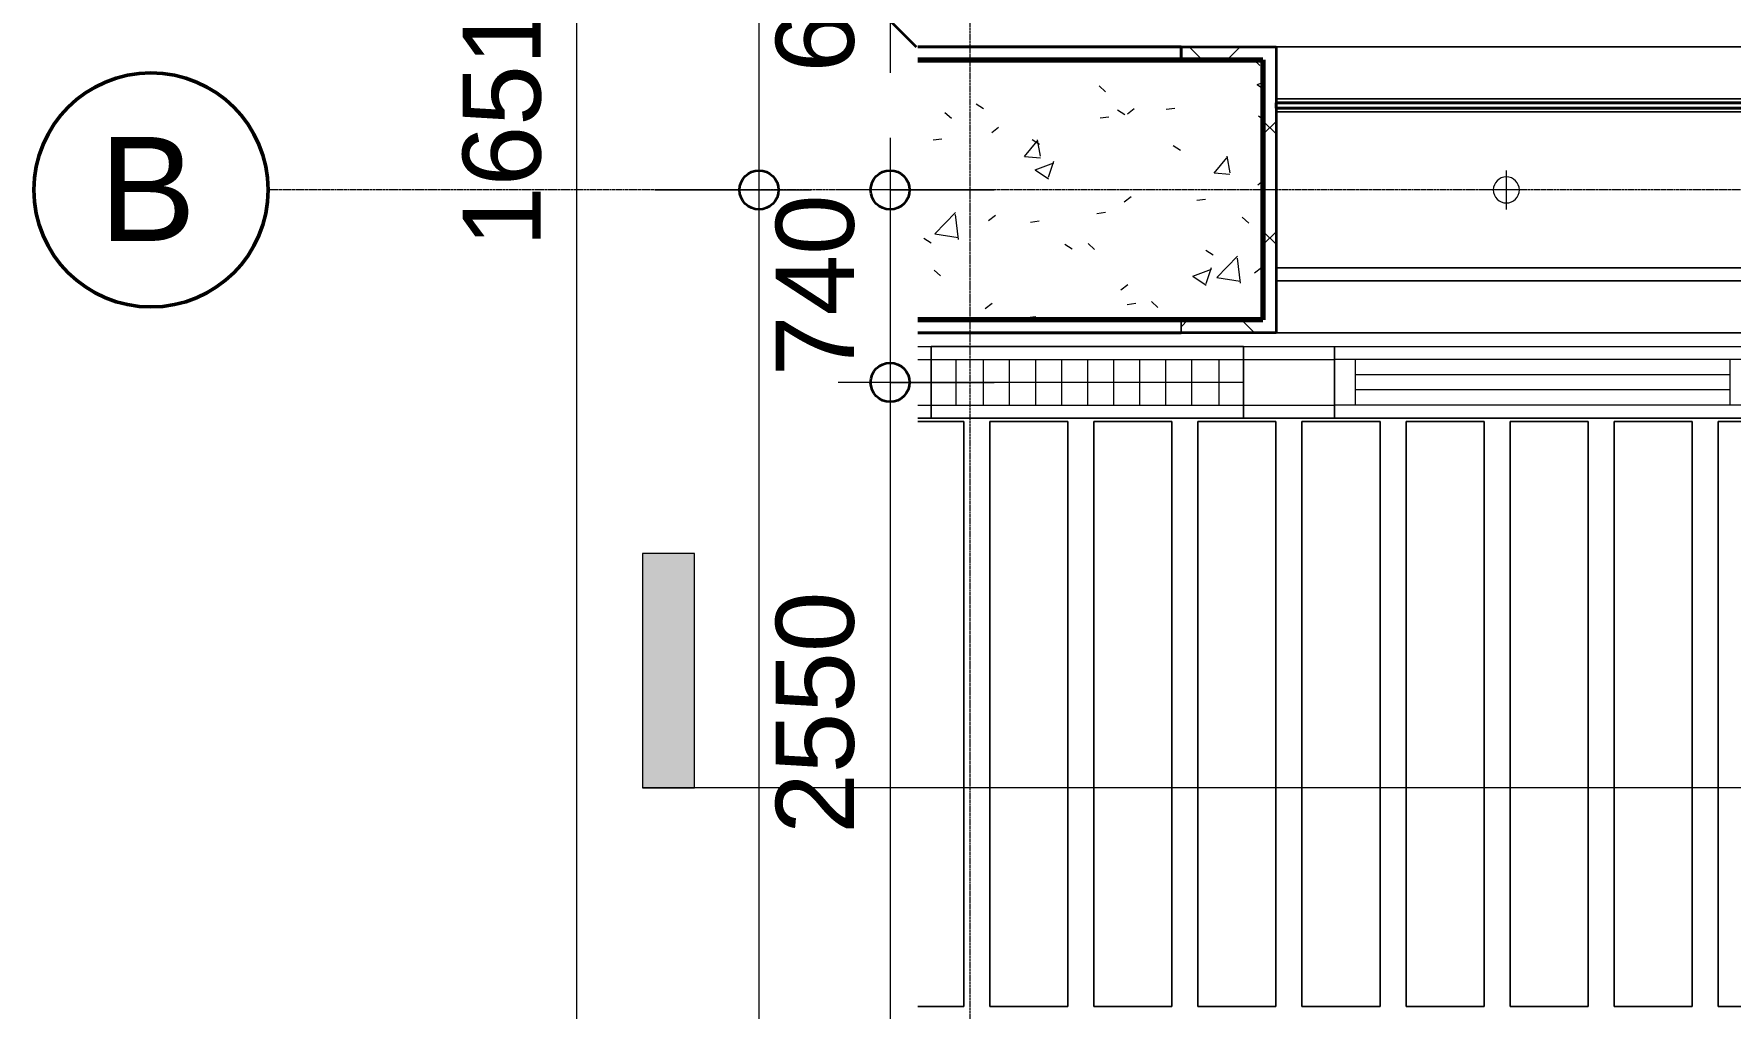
# Model space of a CAD drawing. Header units: millimetres. Extents: x -794326 to -715748, y -17796 to 22353.
# Drawn here: x -793882 to -787362, y 433 to 4179 of the extents above; entities that cross this region are included whole.
import ezdxf

# ---------------------------------------------------------------- set-up
doc = ezdxf.new("R2010")
doc.units = ezdxf.units.MM
doc.linetypes.add('DPA_Grid _ Level 100', pattern=[10, 5.5, -1.6, 1.3, -1.6])
doc.linetypes.add('DPA_Hidden 50', pattern=[3, 2, -1])
for name, color, linetype, lineweight in [('A-ANNO-DIMS', 1, 'Continuous', 9), ('A-ANNO-DIMS-100', 1, 'Continuous', 9), ('A-ANNO-NOTE', 3, 'Continuous', 25), ('A-COLS', 5, 'Continuous', 70), ('A-COLS-E', 1, 'Continuous', 35), ('A-DETL', 1, 'Continuous', 70), ('A-DETL-GENF', 2, 'Continuous', 35), ('A-GLAZ-CURT', 2, 'Continuous', 9), ('A-WALL', 5, 'Continuous', 35), ('A-WALL-FNSH', 2, 'Continuous', 35), ('A-WALL-PATT', 1, 'Continuous', 35), ('E-LITE-EQPM', 2, 'Continuous', 35), ('I-WALL-E', 2, 'Continuous', 35), ('S-GRID', 251, 'Continuous', 9), ('S-GRID-IDEN', 3, 'Continuous', 50), ('WALL-E', 2, 'Continuous', 35)]:
    doc.layers.add(name, color=color, linetype=linetype, lineweight=lineweight)
doc.styles.add('Arial', font='arial.ttf', dxfattribs={"height": 400})
doc.styles.add('Arial_2', font='arial.ttf', dxfattribs={"height": 300})
doc.dimstyles.new('DPA-DIM-3_0_C-C', dxfattribs={"dimscale": 304.8, "dimtxt": 306.07782, "dimasz": 0.492126, "dimexe": 0.656168, "dimexo": 0.0625, "dimgap": 0.164042, "dimtad": 1, "dimdec": 0, "dimzin": 0, "dimdsep": 46, "dimtxsty": 'Arial_2', "dimblk1": 'DOTBLANK', "dimblk2": 'DOTBLANK', "dimsah": 1, "dimcen": 0.09, "dimdle": 0.656168, "dimadec": 8, "dimazin": 0, "dimtfac": 1, "dimtdec": 4, "dimtix": 1, "dimtmove": 0, "dimatfit": 3, "dimfxl": 1.312336, "dimfxlon": 1, "dimtvp": 1, "dimtolj": 1, "dimtzin": 0, "dimarcsym": 2})
doc.dimstyles.new('DPA-DIM-3_0_C-T', dxfattribs={"dimscale": 304.8, "dimtxt": 306.07782, "dimasz": 0.492126, "dimexe": 0.656168, "dimexo": 0.0625, "dimgap": 0.164042, "dimtad": 0, "dimjust": 2, "dimdec": 0, "dimzin": 0, "dimdsep": 46, "dimtxsty": 'Arial_2', "dimblk1": 'DOTBLANK', "dimblk2": 'OBLIQUE', "dimsah": 1, "dimcen": 0.09, "dimdle": 0.656168, "dimadec": 8, "dimazin": 0, "dimtfac": 1, "dimtdec": 4, "dimtix": 1, "dimtmove": 2, "dimatfit": 3, "dimfxl": 1.312336, "dimfxlon": 1, "dimtvp": 1, "dimtolj": 1, "dimtzin": 0, "dimarcsym": 2})
pattern_1 = [(45, (0, 0), (-212.13203, 212.13203), []), (135, (0, 0), (-212.13203, -212.13203), [])]

# ---------------------------------------------------------------- blocks, each defined once
blk = doc.blocks.new('DPA_CP_Metal Ceiling Panel - Vertical Panel with Gap-V5-4282-01 ENLARGED LOWER PLATFORM LEVEL - REFLECTED CEILING PLAN - SHEET 3')
at = {"layer": 'A-GLAZ-CURT'}
for p, q in [((-790307.4, 2689), (-790483.7, 2689)), ((-790307.4, 2689), (-790483.7, 2689)), ((-790483.7, 2689), (-790307.4, 2689)), ((-790307.4, 2689), (-790307.4, 439)), ((-790307.4, 439), (-790307.4, 2689)), ((-790307.4, 2689), (-790307.4, 439)), ((-790307.4, 439), (-790483.7, 439)), ((-790483.7, 439), (-790307.4, 439)), ((-790307.4, 439), (-790483.7, 439))]:
    blk.add_line(p, q, dxfattribs=at)
blk = doc.blocks.new('DPA_CP_Metal Ceiling Panel - Vertical Panel with Gap-11114031-4282-01 ENLARGED LOWER PLATFORM LEVEL - REFLECTED CEILING PLAN - SHEET 3')
at = {"layer": 'A-GLAZ-CURT'}
for p, q in [((-785007.4, 2689), (-785007.4, 439)), ((-784707.4, 2689), (-785007.4, 2689)), ((-784707.4, 2689), (-785007.4, 2689)), ((-785007.4, 2689), (-785007.4, 439)), ((-785007.4, 439), (-785007.4, 2689)), ((-785007.4, 2689), (-784707.4, 2689)), ((-784707.4, 2689), (-784707.4, 439)), ((-784707.4, 439), (-784707.4, 2689)), ((-784707.4, 2689), (-784707.4, 439)), ((-784707.4, 439), (-785007.4, 439)), ((-785007.4, 439), (-784707.4, 439)), ((-784707.4, 439), (-785007.4, 439))]:
    blk.add_line(p, q, dxfattribs=at)
blk = doc.blocks.new('System Panel - DPA-AR_Metal Ceiling Rectangular Panel-13139266-4282-01 ENLARGED LOWER PLATFORM LEVEL - REFLECTED CEILING PLAN - SHEET 3')
at = {"layer": 'A-GLAZ-CURT'}
for p, q in [((-786982.4, 4129), (-789107.4, 4129)), ((-789107.4, 4129), (-786982.4, 4129)), ((-786982.4, 3929), (-786982.4, 4129)), ((-786982.4, 4129), (-786982.4, 3929)), ((-789107.3, 3929), (-786982.4, 3929)), ((-786982.4, 3929), (-789107.3, 3929))]:
    blk.add_line(p, q, dxfattribs=at)
blk = doc.blocks.new('System Panel - DPA-AR_Metal Ceiling Rectangular Panel-V19-4282-01 ENLARGED LOWER PLATFORM LEVEL - REFLECTED CEILING PLAN - SHEET 3')
at = {"layer": 'A-GLAZ-CURT'}
for p, q in [((-786982.4, 3229), (-789107.3, 3229)), ((-789107.3, 3229), (-786982.4, 3229)), ((-786982.4, 3029), (-786982.4, 3229)), ((-786982.4, 3229), (-786982.4, 3029)), ((-789107.4, 3029), (-786982.4, 3029)), ((-786982.4, 3029), (-789107.4, 3029))]:
    blk.add_line(p, q, dxfattribs=at)
blk = doc.blocks.new('System Panel - DPA-AR_Metal Ceiling Rectangular Panel-13139320-4282-01 ENLARGED LOWER PLATFORM LEVEL - REFLECTED CEILING PLAN - SHEET 3')
at = {"layer": 'A-GLAZ-CURT'}
for p, q in [((-786982.4, 3879), (-789107.3, 3879)), ((-789107.3, 3879), (-786982.4, 3879)), ((-786982.4, 3279), (-786982.4, 3879)), ((-786982.4, 3879), (-786982.4, 3279)), ((-789107.3, 3279), (-786982.4, 3279)), ((-786982.4, 3279), (-789107.3, 3279))]:
    blk.add_line(p, q, dxfattribs=at)
blk = doc.blocks.new('DPA_CP_Metal Ceiling Air Supply1 - Linear Diffuser Air Supply-12404980-4282-01 ENLARGED LOWER PLATFORM LEVEL - REFLECTED CEILING PLAN - SHEET 3')
at = {"layer": 'A-GLAZ-CURT'}
for p, q in [((-788882.4, 2701.5), (-788882.4, 2976.5)), ((-788882.4, 2976.5), (-787282.4, 2976.5)), ((-788882.4, 2701.5), (-788882.4, 2976.5)), ((-788882.4, 2976.5), (-787282.4, 2976.5)), ((-788882.4, 2976.5), (-787282.4, 2976.5)), ((-788882.4, 2701.5), (-788882.4, 2976.5)), ((-787282.4, 2701.5), (-787282.4, 2976.5)), ((-787282.4, 2976.5), (-787282.4, 2701.5)), ((-787282.4, 2976.5), (-787282.4, 2701.5)), ((-787282.4, 2926.5), (-788882.4, 2926.5)), ((-788802.4, 2926.5), (-788802.4, 2751.5)), ((-787362.4, 2926.5), (-787362.4, 2751.5)), ((-787282.4, 2751.5), (-788882.4, 2751.5)), ((-788882.4, 2701.5), (-787282.4, 2701.5)), ((-787282.4, 2701.5), (-788882.4, 2701.5)), ((-787282.4, 2701.5), (-788882.4, 2701.5))]:
    blk.add_line(p, q, dxfattribs=at)
at = {"layer": 'A-GLAZ-CURT', "linetype": 'DPA_Hidden 50'}
for p, q in [((-787362.4, 2868.2), (-788802.4, 2868.2)), ((-787362.4, 2809.9), (-788802.4, 2809.9))]:
    blk.add_line(p, q, dxfattribs=at)
blk = doc.blocks.new('LGF_DL_SAA_LowPower_DL1a - LGF_DL_SAA_LowPower_DL1a-8832329-4282-01 ENLARGED LOWER PLATFORM LEVEL - REFLECTED CEILING PLAN - SHEET 3')
at = {"layer": 'A-DETL-GENF', "lineweight": 9}
for p, q in [((0, 75), (0, -75)), ((72.5, 0), (-72.5, 0))]:
    blk.add_line(p, q, dxfattribs=at)
blk.add_circle((0, 0), 50, dxfattribs=at)
blk = doc.blocks.new('DPA_CP_Metal Ceiling Panel1 - Horizontal with Gap-16028279-4282-01 ENLARGED LOWER PLATFORM LEVEL - REFLECTED CEILING PLAN - SHEET 3')
at = {"layer": 'A-GLAZ-CURT'}
for p, q in [((-787282.4, 2701.5), (-787282.4, 2976.5)), ((-787282.4, 2701.5), (-787282.4, 2976.5)), ((-787282.4, 2976.5), (-786932.4, 2976.5)), ((-787282.4, 2976.5), (-786932.4, 2976.5)), ((-787282.4, 2701.5), (-787282.4, 2976.5)), ((-786932.4, 2701.5), (-786932.4, 2976.5)), ((-786932.4, 2976.5), (-786932.4, 2701.5)), ((-786932.4, 2976.5), (-786932.4, 2701.5)), ((-787282.4, 2926.5), (-786932.4, 2926.5)), ((-787282.4, 2751.5), (-786932.4, 2751.5)), ((-787282.4, 2701.5), (-786932.4, 2701.5)), ((-786932.4, 2701.5), (-787282.4, 2701.5)), ((-786932.4, 2701.5), (-787282.4, 2701.5))]:
    blk.add_line(p, q, dxfattribs=at)
blk = doc.blocks.new('DPA_CP_Metal Ceiling Luminaire2 - Linear Luminaire-12404975-4282-01 ENLARGED LOWER PLATFORM LEVEL - REFLECTED CEILING PLAN - SHEET 3')
at = {"layer": 'A-GLAZ-CURT'}
for p, q in [((-786932.4, 2701.5), (-786932.4, 2976.5)), ((-786932.4, 2976.5), (-785732.4, 2976.5)), ((-786932.4, 2976.5), (-786932.4, 2701.5)), ((-785732.4, 2976.5), (-786932.4, 2976.5)), ((-786932.4, 2976.5), (-785732.4, 2976.5)), ((-786932.4, 2939), (-786932.4, 2701.5)), ((-785732.4, 2976.5), (-785732.4, 2701.5)), ((-785732.4, 2701.5), (-785732.4, 2976.5)), ((-785732.4, 2939), (-785732.4, 2701.5)), ((-786932.4, 2926.5), (-785732.4, 2926.5)), ((-786932.4, 2751.5), (-785732.4, 2751.5)), ((-785732.4, 2701.5), (-786932.4, 2701.5)), ((-785732.4, 2701.5), (-786932.4, 2701.5)), ((-786932.4, 2701.5), (-785732.4, 2701.5))]:
    blk.add_line(p, q, dxfattribs=at)
at = {"layer": 'A-GLAZ-CURT', "linetype": 'DPA_Hidden 50'}
for p, q in [((-786837.4, 2926.5), (-786837.4, 2751.5)), ((-786732.4, 2926.5), (-786732.4, 2751.5)), ((-786632.4, 2926.5), (-786632.4, 2751.5)), ((-786532.4, 2926.5), (-786532.4, 2751.5)), ((-786432.4, 2926.5), (-786432.4, 2751.5)), ((-786332.4, 2926.5), (-786332.4, 2751.5)), ((-786232.4, 2926.5), (-786232.4, 2751.5)), ((-786132.4, 2926.5), (-786132.4, 2751.5)), ((-786032.4, 2926.5), (-786032.4, 2751.5)), ((-785932.4, 2926.5), (-785932.4, 2751.5)), ((-785827.4, 2926.5), (-785827.4, 2751.5))]:
    blk.add_line(p, q, dxfattribs=at)
blk = doc.blocks.new('DPA_CP_Metal Ceiling Panel1 - Horizontal with Gap-V44-4282-01 ENLARGED LOWER PLATFORM LEVEL - REFLECTED CEILING PLAN - SHEET 3')
at = {"layer": 'A-GLAZ-CURT'}
for p, q in [((-790483.7, 2976.5), (-790432.4, 2976.5)), ((-790483.7, 2976.5), (-790432.4, 2976.5)), ((-790432.4, 2701.5), (-790432.4, 2976.5)), ((-790432.4, 2976.5), (-790432.4, 2701.5)), ((-790432.4, 2976.5), (-790432.4, 2701.5)), ((-790483.7, 2926.5), (-790432.4, 2926.5)), ((-790483.7, 2751.5), (-790432.4, 2751.5)), ((-790483.7, 2701.5), (-790432.4, 2701.5)), ((-790432.4, 2701.5), (-790483.7, 2701.5)), ((-790432.4, 2701.5), (-790483.7, 2701.5))]:
    blk.add_line(p, q, dxfattribs=at)
blk = doc.blocks.new('Grid - 100 Scale-2291345-4282-01 ENLARGED LOWER PLATFORM LEVEL - REFLECTED CEILING PLAN - SHEET 3')
at = {"layer": 'S-GRID-IDEN'}
blk.add_circle((0, 0), 4.5, dxfattribs=at)
blk = doc.blocks.new('DIMBLOCK7-4282-01 ENLARGED LOWER PLATFORM LEVEL - REFLECTED CEILING PLAN - SHEET 3')
at = {"layer": 'A-ANNO-DIMS-100'}
for p, q in [((-791794.5, -4521), (-791794.5, 12394)), ((-792194.5, 12194), (-791594.5, 12194)), ((-791794.5, 12194), (-792194.5, 12194)), ((-792194.5, -4321), (-791594.5, -4321)), ((-791794.5, -4321), (-792194.5, -4321))]:
    blk.add_line(p, q, dxfattribs=at)
at = {"layer": 'A-ANNO-DIMS-100', "lineweight": 35}
for centre in [(-791794.5, 12194), (-791794.5, -4321)]:
    blk.add_circle(centre, 75, dxfattribs=at)
at = {"layer": 'A-ANNO-DIMS-100', "color": 0, "insert": (-792233.9, 3359.7), "char_height": 300, "width": 1384.414, "attachment_point": 1, "rotation": 90, "line_spacing_factor": 0.941778, "style": 'Arial_2'}
blk.add_mtext('16515', dxfattribs=at)
blk = doc.blocks.new('_DotBlank')
at = {"color": 0, "linetype": 'ByBlock', "lineweight": -2}
blk.add_line((-0.5, 0), (-1, 0), dxfattribs=at)
blk.add_circle((0, 0), 0.5, dxfattribs=at)
blk = doc.blocks.new('DIMBLOCK9-4282-01 ENLARGED LOWER PLATFORM LEVEL - REFLECTED CEILING PLAN - SHEET 3')
at = {"layer": 'A-ANNO-DIMS-100'}
for p, q in [((-791094.5, -4321), (-791094.5, 3779)), ((-791494.5, 3579), (-790894.5, 3579)), ((-791094.5, 3579), (-791494.5, 3579)), ((-791494.5, -4321), (-790894.5, -4321)), ((-791094.5, -4321), (-791494.5, -4321))]:
    blk.add_line(p, q, dxfattribs=at)
at = {"layer": 'A-ANNO-DIMS-100', "lineweight": 35}
for centre in [(-791094.5, 3579), (-791094.5, -4321)]:
    blk.add_circle(centre, 75, dxfattribs=at)
at = {"layer": 'A-ANNO-DIMS-100', "color": 0, "insert": (-791533.9, -832.5), "char_height": 300, "width": 1107.531, "attachment_point": 1, "rotation": 90, "line_spacing_factor": 0.941778, "style": 'Arial_2'}
blk.add_mtext('7900', dxfattribs=at)
blk = doc.blocks.new('DIMBLOCK10-4282-01 ENLARGED LOWER PLATFORM LEVEL - REFLECTED CEILING PLAN - SHEET 3')
at = {"layer": 'A-ANNO-DIMS-100'}
for p, q in [((-791494.5, 12194), (-790894.5, 12194)), ((-791094.5, 12194), (-791494.5, 12194)), ((-791094.5, 3379), (-791094.5, 12194)), ((-791494.5, 3579), (-790894.5, 3579)), ((-791094.5, 3579), (-791494.5, 3579))]:
    blk.add_line(p, q, dxfattribs=at)
at = {"layer": 'A-ANNO-DIMS-100', "lineweight": 35}
for centre in [(-791094.5, 12194), (-791094.5, 3579)]:
    blk.add_circle(centre, 75, dxfattribs=at)
at = {"layer": 'A-ANNO-DIMS-100', "color": 0, "insert": (-791533.9, 7425), "char_height": 300, "width": 1107.531, "attachment_point": 1, "rotation": 90, "line_spacing_factor": 0.941778, "style": 'Arial_2'}
blk.add_mtext('8615', dxfattribs=at)
blk = doc.blocks.new('DIMBLOCK52-4282-01 ENLARGED LOWER PLATFORM LEVEL - REFLECTED CEILING PLAN - SHEET 3')
at = {"layer": 'A-ANNO-DIMS-100'}
for p, q in [((-790190.6, 4912.2), (-790790.6, 4912.2)), ((-790590.6, 4912.2), (-790590.6, 4029.6)), ((-790590.6, 4912.2), (-790190.6, 4912.2)), ((-790190.6, 4229.6), (-790790.6, 4229.6)), ((-790590.6, 4229.6), (-790190.6, 4229.6))]:
    blk.add_line(p, q, dxfattribs=at)
at = {"layer": 'A-ANNO-DIMS-100', "lineweight": 35}
for q in [(-790690.6, 4329.6), (-790490.6, 4129.6)]:
    blk.add_line((-790590.6, 4229.6), q, dxfattribs=at)
at = {"layer": 'A-ANNO-DIMS-100', "color": 0, "insert": (-791030.1, 4030.3), "char_height": 300, "width": 830.648, "attachment_point": 1, "rotation": 90, "line_spacing_factor": 0.941778, "style": 'Arial_2'}
blk.add_mtext('683', dxfattribs=at)
blk = doc.blocks.new('_Oblique')
at = {"color": 0, "linetype": 'ByBlock', "lineweight": -2}
blk.add_line((-0.5, -0.5), (0.5, 0.5), dxfattribs=at)
blk = doc.blocks.new('DPA_AN_Section Line - UP-Left-16619322-4282-01 ENLARGED LOWER PLATFORM LEVEL - REFLECTED CEILING PLAN - SHEET 3')
at = {"layer": 'A-ANNO-NOTE', "lineweight": 9}
blk.add_hatch(color=256, dxfattribs=at).paths.add_polyline_path([(177, -9), (175, -9), (175, 0), (177, 0)])
blk.add_line((7.5, 0), (177, 0), dxfattribs=at)
at = {"layer": 'A-ANNO-NOTE', "lineweight": 18}
for p, q in [((177, 0), (175, 0)), ((175, 0), (175, -9)), ((177, -9), (177, 0)), ((175, -9), (177, -9))]:
    blk.add_line(p, q, dxfattribs=at)
blk = doc.blocks.new('DIMBLOCK119-4282-01 ENLARGED LOWER PLATFORM LEVEL - REFLECTED CEILING PLAN - SHEET 3')
at = {"layer": 'A-ANNO-DIMS-100'}
for p, q in [((-790590.6, 3779), (-790590.6, 2839)), ((-790190.6, 3579), (-790790.6, 3579)), ((-790590.6, 3579), (-790190.6, 3579)), ((-790190.6, 2839), (-790790.6, 2839)), ((-790590.6, 2839), (-790190.6, 2839))]:
    blk.add_line(p, q, dxfattribs=at)
at = {"layer": 'A-ANNO-DIMS-100', "lineweight": 35}
for centre in [(-790590.6, 3579), (-790590.6, 2839)]:
    blk.add_circle(centre, 75, dxfattribs=at)
at = {"layer": 'A-ANNO-DIMS-100', "color": 0, "insert": (-791030.1, 2862.9), "char_height": 300, "width": 830.648, "attachment_point": 1, "rotation": 90, "line_spacing_factor": 0.941778, "style": 'Arial_2'}
blk.add_mtext('740', dxfattribs=at)
blk = doc.blocks.new('DIMBLOCK120-4282-01 ENLARGED LOWER PLATFORM LEVEL - REFLECTED CEILING PLAN - SHEET 3')
at = {"layer": 'A-ANNO-DIMS-100'}
for p, q in [((-790190.6, 2839), (-790790.6, 2839)), ((-790590.6, 2839), (-790590.6, 89)), ((-790590.6, 2839), (-790190.6, 2839)), ((-790190.6, 289), (-790790.6, 289)), ((-790590.6, 289), (-790190.6, 289))]:
    blk.add_line(p, q, dxfattribs=at)
at = {"layer": 'A-ANNO-DIMS-100', "lineweight": 35}
for centre in [(-790590.6, 2839), (-790590.6, 289)]:
    blk.add_circle(centre, 75, dxfattribs=at)
at = {"layer": 'A-ANNO-DIMS-100', "color": 0, "insert": (-791030.1, 1102.5), "char_height": 300, "width": 1107.531, "attachment_point": 1, "rotation": 90, "line_spacing_factor": 0.941778, "style": 'Arial_2'}
blk.add_mtext('2550', dxfattribs=at)

msp = doc.modelspace()

# ---------------------------------------------------------------- hatches: boundary and pattern name
at = {"layer": 'A-COLS-E', "lineweight": 9}
h = msp.add_hatch(dxfattribs=at)
h.set_pattern_fill('FP_1', color=256, style=0, pattern_type=2)
h.set_pattern_definition([(50, (0, 0), (728.7365, -63.7558), [76.2, -838.2]), (355, (0, 0), (-140.9716, 764.2276), [60.96, -670.56]), (100.451, (60.7, -5.3), (587.77, 700.46675), [64.76, -712.36]), (46.184, (0, 203.2), (1084.3162, -168.171), [114.3, -1257.3]), (96.636, (90.4, 189.2), (949.6099, 989.7098), [97.14, -1068.54]), (351.184, (0, 203.2), (949.6206, 989.7012), [91.44, -1005.84]), (21, (101.6, 152.4), (606.45787, -409.06057), [76.2, -838.2]), (326, (101.6, 152.4), (247.20834, 736.7529), [60.96, -670.56]), (71.451, (152.14, 118.3), (853.66825, 327.6855), [64.76, -712.36]), (37.5, (0, 0), (12.35469, 338.22012), [33.528, -628.904, 33.528, -647.192, -673.1]), (37.5, (0, 0), (12.35469, 338.22012), [-1343.152, 33.528, -639.572]), (7.5, (0, 0), (267.27887, 400.72213), [33.528, -354.584, 33.528, -613.664, -256.54]), (7.5, (0, 0), (267.27887, 400.72213), [-1035.304, 33.528, -223.012]), (327.5, (-226.57, 0), (542.36333, -22.91534), [33.528, -220.472, 33.528, -758.952, -1051.56]), (327.5, (-226.57, 0), (542.36333, -22.91534), [-1046.48, 33.528, -1018.032]), (317.5, (-328.17, 0), (592.51696, 101.7071), [33.528, -296.672, 33.528, -492.76, -746.76]), (317.5, (-328.17, 0), (592.51696, 101.7071), [-856.488, 33.528, -713.232])])
h.paths.add_polyline_path([(-789157.4, 3079), (-789157.4, 4079), (-790483.7, 4079), (-790483.7, 3079)])
at = {"layer": 'A-WALL-PATT', "lineweight": 9}
h = msp.add_hatch(dxfattribs=at)
h.set_pattern_fill('FP_3', color=256, style=0, pattern_type=2)
h.set_pattern_definition(pattern_1)
h.paths.add_polyline_path([(-789472.3, 4079), (-789157.3, 4079), (-789157.3, 4129), (-789472.3, 4129)])
h = msp.add_hatch(dxfattribs=at)
h.set_pattern_fill('FP_3', color=256, style=0, pattern_type=2)
h.set_pattern_definition(pattern_1)
h.paths.add_polyline_path([(-789157.3, 3079), (-789107.3, 3079), (-789107.3, 4129), (-789157.3, 4129), (-789157.3, 3755.8)])
h = msp.add_hatch(dxfattribs=at)
h.set_pattern_fill('FP_3', color=256, style=0, pattern_type=2)
h.set_pattern_definition(pattern_1)
h.paths.add_polyline_path([(-789107.3, 3029), (-789107.3, 3079), (-789472.3, 3079), (-789472.3, 3029)])

# ---------------------------------------------------------------- linework, layer by layer
at = {"layer": 'A-COLS'}
for p, q in [((-790483.7, 4079), (-789157.4, 4079)), ((-789157.4, 4079), (-789157.4, 3079)), ((-789157.4, 3079), (-790483.7, 3079))]:
    msp.add_line(p, q, dxfattribs=at)
at = {"layer": 'A-DETL', "color": 55, "linetype": 'DPA_Hidden 50', "lineweight": 9}
msp.add_line((-789232.4, 2839), (-790483.7, 2839), dxfattribs=at)
at = {"layer": 'A-WALL', "lineweight": 9}
for p, q in [((-789472.3, 3029), (-789472.3, 3079)), ((-789472.3, 3079), (-789472.3, 3029))]:
    msp.add_line(p, q, dxfattribs=at)
at = {"layer": 'A-WALL-FNSH', "color": 250}
for p, q in [((-790483.7, 4129), (-789472.3, 4129)), ((-789472.3, 4129), (-789157.3, 4129)), ((-789472.3, 4079), (-789472.3, 4129)), ((-789472.3, 4129), (-789472.3, 4079)), ((-789157.3, 4129), (-789107.3, 4129)), ((-789107.3, 4129), (-789107.3, 3079)), ((-789472.3, 4079), (-790483.7, 4079)), ((-789157.3, 4079), (-789472.3, 4079)), ((-789157.3, 3079), (-789157.3, 4079)), ((-790483.7, 3079), (-789472.3, 3079)), ((-789472.3, 3079), (-789157.3, 3079)), ((-789107.3, 3079), (-789107.3, 3029)), ((-789472.3, 3029), (-790483.7, 3029)), ((-789107.3, 3029), (-789472.3, 3029))]:
    msp.add_line(p, q, dxfattribs=at)
at = {"layer": 'I-WALL-E'}
for p, q in [((-789107.3, 3914), (-784592.4, 3914)), ((-784592.4, 3914), (-789107.3, 3914)), ((-789107.3, 3894), (-789107.3, 3914)), ((-789107.3, 3894), (-784592.4, 3894)), ((-784592.4, 3894), (-789107.3, 3894))]:
    msp.add_line(p, q, dxfattribs=at)
at = {"layer": 'S-GRID', "linetype": 'DPA_Grid _ Level 100'}
for p, q in [((-790282.4, -17795.6), (-790282.4, 20540.3)), ((-720981.3, 3579), (-792981.8, 3579))]:
    msp.add_line(p, q, dxfattribs=at)
at = {"layer": 'WALL-E'}
for p, q in [((-789472.3, 4129), (-790483.7, 4129)), ((-789472.3, 4079), (-789472.3, 4129)), ((-790483.7, 4079), (-789472.3, 4079)), ((-789472.3, 3079), (-790483.7, 3079)), ((-790483.7, 3029), (-789472.3, 3029))]:
    msp.add_line(p, q, dxfattribs=at)

# ---------------------------------------------------------------- block references
at = {"layer": 'A-ANNO-NOTE', "xscale": 100, "yscale": 100, "zscale": 100, "rotation": 180}
msp.add_blockref('DPA_AN_Section Line - UP-Left-16619322-4282-01 ENLARGED LOWER PLATFORM LEVEL - REFLECTED CEILING PLAN - SHEET 3', (-773842.8, 1280.3), dxfattribs=at)
at = {"layer": 'A-GLAZ-CURT'}
for name, p in [('System Panel - DPA-AR_Metal Ceiling Rectangular Panel-13139266-4282-01 ENLARGED LOWER PLATFORM LEVEL - REFLECTED CEILING PLAN - SHEET 3', (0, 0)), ('System Panel - DPA-AR_Metal Ceiling Rectangular Panel-13139320-4282-01 ENLARGED LOWER PLATFORM LEVEL - REFLECTED CEILING PLAN - SHEET 3', (0, 0)), ('System Panel - DPA-AR_Metal Ceiling Rectangular Panel-V19-4282-01 ENLARGED LOWER PLATFORM LEVEL - REFLECTED CEILING PLAN - SHEET 3', (0, 0)), ('DPA_CP_Metal Ceiling Panel1 - Horizontal with Gap-V44-4282-01 ENLARGED LOWER PLATFORM LEVEL - REFLECTED CEILING PLAN - SHEET 3', (0, 0)), ('DPA_CP_Metal Ceiling Panel1 - Horizontal with Gap-V44-4282-01 ENLARGED LOWER PLATFORM LEVEL - REFLECTED CEILING PLAN - SHEET 3', (0, 0)), ('DPA_CP_Metal Ceiling Panel1 - Horizontal with Gap-V44-4282-01 ENLARGED LOWER PLATFORM LEVEL - REFLECTED CEILING PLAN - SHEET 3', (0, 0)), ('DPA_CP_Metal Ceiling Luminaire2 - Linear Luminaire-12404975-4282-01 ENLARGED LOWER PLATFORM LEVEL - REFLECTED CEILING PLAN - SHEET 3', (-3500, 0)), ('DPA_CP_Metal Ceiling Luminaire2 - Linear Luminaire-12404975-4282-01 ENLARGED LOWER PLATFORM LEVEL - REFLECTED CEILING PLAN - SHEET 3', (-3500, 0)), ('DPA_CP_Metal Ceiling Luminaire2 - Linear Luminaire-12404975-4282-01 ENLARGED LOWER PLATFORM LEVEL - REFLECTED CEILING PLAN - SHEET 3', (-3500, 0)), ('DPA_CP_Metal Ceiling Panel1 - Horizontal with Gap-16028279-4282-01 ENLARGED LOWER PLATFORM LEVEL - REFLECTED CEILING PLAN - SHEET 3', (-1950, 0)), ('DPA_CP_Metal Ceiling Panel1 - Horizontal with Gap-16028279-4282-01 ENLARGED LOWER PLATFORM LEVEL - REFLECTED CEILING PLAN - SHEET 3', (-1950, 0)), ('DPA_CP_Metal Ceiling Panel1 - Horizontal with Gap-16028279-4282-01 ENLARGED LOWER PLATFORM LEVEL - REFLECTED CEILING PLAN - SHEET 3', (-1950, 0)), ('DPA_CP_Metal Ceiling Air Supply1 - Linear Diffuser Air Supply-12404980-4282-01 ENLARGED LOWER PLATFORM LEVEL - REFLECTED CEILING PLAN - SHEET 3', (0, 0)), ('DPA_CP_Metal Ceiling Air Supply1 - Linear Diffuser Air Supply-12404980-4282-01 ENLARGED LOWER PLATFORM LEVEL - REFLECTED CEILING PLAN - SHEET 3', (0, 0)), ('DPA_CP_Metal Ceiling Air Supply1 - Linear Diffuser Air Supply-12404980-4282-01 ENLARGED LOWER PLATFORM LEVEL - REFLECTED CEILING PLAN - SHEET 3', (0, 0)), ('DPA_CP_Metal Ceiling Panel - Vertical Panel with Gap-V5-4282-01 ENLARGED LOWER PLATFORM LEVEL - REFLECTED CEILING PLAN - SHEET 3', (0, 0)), ('DPA_CP_Metal Ceiling Panel - Vertical Panel with Gap-11114031-4282-01 ENLARGED LOWER PLATFORM LEVEL - REFLECTED CEILING PLAN - SHEET 3', (-5200, 0)), ('DPA_CP_Metal Ceiling Panel - Vertical Panel with Gap-11114031-4282-01 ENLARGED LOWER PLATFORM LEVEL - REFLECTED CEILING PLAN - SHEET 3', (-4800, 0)), ('DPA_CP_Metal Ceiling Panel - Vertical Panel with Gap-11114031-4282-01 ENLARGED LOWER PLATFORM LEVEL - REFLECTED CEILING PLAN - SHEET 3', (-4400, 0)), ('DPA_CP_Metal Ceiling Panel - Vertical Panel with Gap-11114031-4282-01 ENLARGED LOWER PLATFORM LEVEL - REFLECTED CEILING PLAN - SHEET 3', (-4000, 0)), ('DPA_CP_Metal Ceiling Panel - Vertical Panel with Gap-11114031-4282-01 ENLARGED LOWER PLATFORM LEVEL - REFLECTED CEILING PLAN - SHEET 3', (-3600, 0)), ('DPA_CP_Metal Ceiling Panel - Vertical Panel with Gap-11114031-4282-01 ENLARGED LOWER PLATFORM LEVEL - REFLECTED CEILING PLAN - SHEET 3', (-3200, 0)), ('DPA_CP_Metal Ceiling Panel - Vertical Panel with Gap-11114031-4282-01 ENLARGED LOWER PLATFORM LEVEL - REFLECTED CEILING PLAN - SHEET 3', (-2800, 0)), ('DPA_CP_Metal Ceiling Panel - Vertical Panel with Gap-11114031-4282-01 ENLARGED LOWER PLATFORM LEVEL - REFLECTED CEILING PLAN - SHEET 3', (-2400, 0))]:
    msp.add_blockref(name, p, dxfattribs=at)
at = {"layer": 'E-LITE-EQPM', "extrusion": (0, 0, -1), "rotation": 180}
msp.add_blockref('LGF_DL_SAA_LowPower_DL1a - LGF_DL_SAA_LowPower_DL1a-8832329-4282-01 ENLARGED LOWER PLATFORM LEVEL - REFLECTED CEILING PLAN - SHEET 3', (788221.9, 3579), dxfattribs=at)
at = {"layer": 'S-GRID-IDEN', "xscale": 99.99999999999993, "yscale": 99.99999999999993, "zscale": 99.99999999999993, "rotation": 89.9999999999998}
msp.add_blockref('Grid - 100 Scale-2291345-4282-01 ENLARGED LOWER PLATFORM LEVEL - REFLECTED CEILING PLAN - SHEET 3', (-793431.8, 3579), dxfattribs=at)

# ---------------------------------------------------------------- texts
at = {"layer": 'S-GRID-IDEN', "lineweight": 9, "insert": (-793631.6, 3782.9), "char_height": 400, "width": 456.962, "attachment_point": 1, "style": 'Arial'}
msp.add_mtext('B', dxfattribs=at)

# ---------------------------------------------------------------- dimensions: what is measured, and where the dimension line sits
at = {"layer": 'A-ANNO-DIMS'}
for base, p1, p2, override, picture, middle in [((-791794.5, 12194), (-792194.5, -4321), (-792194.5, 12194), {"dimpost": '<>', "dimfxl": 16515.002991}, 'DIMBLOCK7-4282-01 ENLARGED LOWER PLATFORM LEVEL - REFLECTED CEILING PLAN - SHEET 3', (-791997.6, 3936.5)), ((-791094.5, 12194), (-791494.5, 3579), (-791494.5, 12194), {"dimpost": '<>', "dimfxl": 8614.999996}, 'DIMBLOCK10-4282-01 ENLARGED LOWER PLATFORM LEVEL - REFLECTED CEILING PLAN - SHEET 3', (-791297.6, 7886.5)), ((-791094.5, 3579), (-791494.5, -4321), (-791494.5, 3579), {"dimpost": '<>', "dimfxl": 7900.002995}, 'DIMBLOCK9-4282-01 ENLARGED LOWER PLATFORM LEVEL - REFLECTED CEILING PLAN - SHEET 3', (-791297.6, -371)), ((-790590.6, 2839), (-790190.6, 3579), (-790190.6, 2839), {"dimpost": '<>', "dimfxl": 740.002995}, 'DIMBLOCK119-4282-01 ENLARGED LOWER PLATFORM LEVEL - REFLECTED CEILING PLAN - SHEET 3', (-790793.8, 3209)), ((-790590.6, 289), (-790190.6, 2839), (-790190.6, 289), {"dimpost": '<>', "dimfxl": 2550}, 'DIMBLOCK120-4282-01 ENLARGED LOWER PLATFORM LEVEL - REFLECTED CEILING PLAN - SHEET 3', (-790793.8, 1564))]:
    dim = msp.add_linear_dim(base=base, p1=p1, p2=p2, angle=90, dimstyle='DPA-DIM-3_0_C-C', override=override, dxfattribs=at)
    dim.commit()
    dim.dimension.update_dxf_attribs({"geometry": picture, "text_midpoint": middle})
dim = msp.add_linear_dim(base=(-790590.6, 4229.6), p1=(-790190.6, 4912.2), p2=(-790190.6, 4229.6), angle=90, dimstyle='DPA-DIM-3_0_C-T', override={"dimpost": '<>', "dimfxl": 682.503242}, dxfattribs=at)
dim.commit()
dim.dimension.update_dxf_attribs({"geometry": 'DIMBLOCK52-4282-01 ENLARGED LOWER PLATFORM LEVEL - REFLECTED CEILING PLAN - SHEET 3', "text_midpoint": (-790830.1, 4445.6), "dimtype": 160, "text_rotation": 90})

doc.saveas('drawing.dxf')
